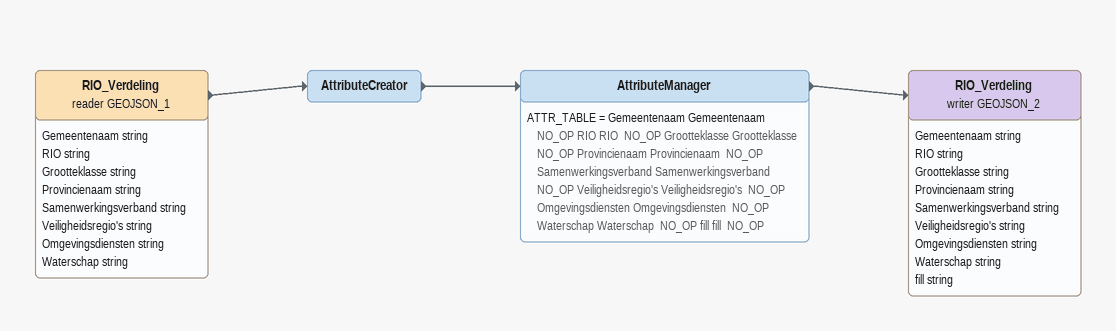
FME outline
RIO_Verdeling (reader GEOJSON_1)
    attributes: Gemeentenaam string, RIO string, Grootteklasse string, Provincienaam string, Samenwerkingsverband string, Veiligheidsregio's string, Omgevingsdiensten string, Waterschap string
    -> AttributeCreator
AttributeCreator
    -> AttributeManager
AttributeManager
    ATTR_TABLE = Gemeentenaam Gemeentenaam  NO_OP RIO RIO  NO_OP Grootteklasse Grootteklasse  NO_OP Provincienaam Provincienaam  NO_OP Samenwerkingsverband Samenwerkingsverband  NO_OP Veiligheidsregio's Veiligheidsregio's  NO_OP Omgevingsdiensten Omgevingsdiensten  NO_OP Waterschap Waterschap  NO_OP fill fill  NO_OP
    -> RIO_Verdeling (writer GEOJSON_2)
RIO_Verdeling (writer GEOJSON_2)
    attributes: Gemeentenaam string, RIO string, Grootteklasse string, Provincienaam string, Samenwerkingsverband string, Veiligheidsregio's string, Omgevingsdiensten string, Waterschap string, fill string
